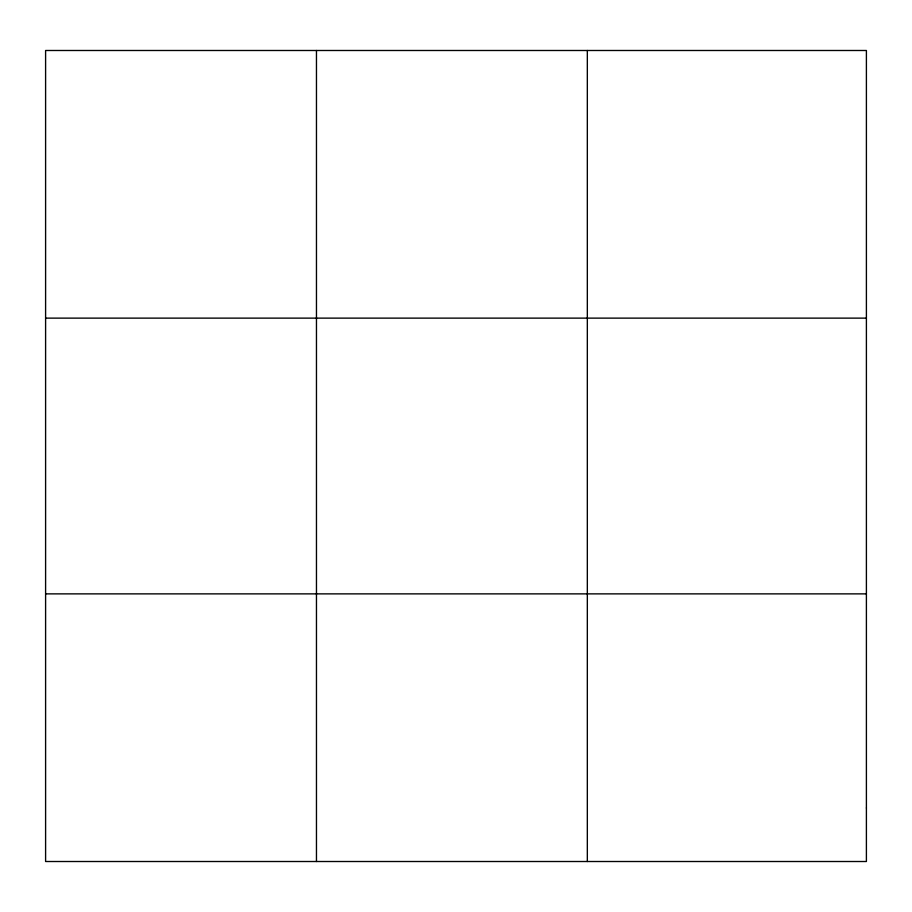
<?xml version="1.0" encoding="UTF-8"?>
<svg xmlns="http://www.w3.org/2000/svg" width="912" height="912" viewBox="0 0 912 912"><rect width="100%" height="100%" fill="white"/><g stroke="black" fill="none" stroke-linecap="round" stroke-linejoin="round"><path stroke-width="1.37" d="M316.464 50.491L316.464 861.509M587.328 50.491L587.328 861.509M45.6 318.128L866.4 318.128M45.6 593.872L866.4 593.872M866.4 807.986L866.4 861.509L45.6 861.509L45.6 50.491L866.4 50.491L866.4 807.986"/></g></svg>
